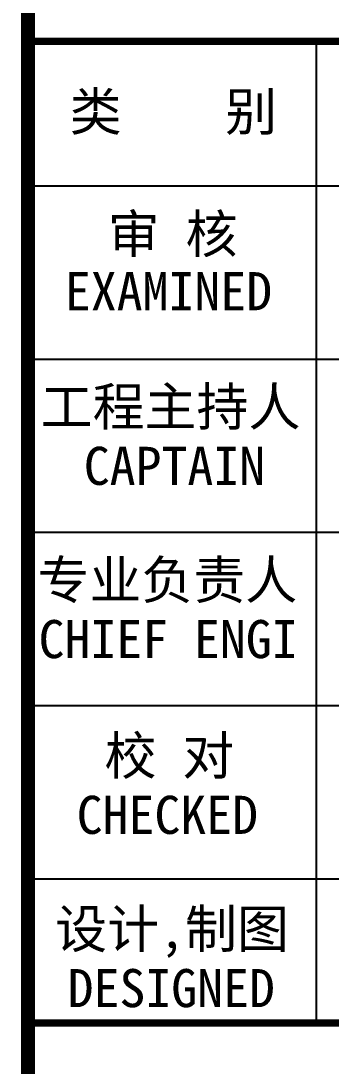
# Model space of a CAD drawing. Extents: x 32461 to 372567, y -698896 to 182569.
# Drawn here: x 148239 to 150595, y -462220 to -454288 of the extents above; entities that cross this region are included whole.
import ezdxf

# ---------------------------------------------------------------- set-up
doc = ezdxf.new("R2010")
doc.units = 0
doc.header["$LTSCALE"] = 1000
doc.header["$MEASUREMENT"] = 0
doc.layers.add('图框', color=4, linetype='CONTINUOUS')
doc.styles.add('STYLE-黑体', font='simhei.ttf')

msp = doc.modelspace()

# ---------------------------------------------------------------- linework, layer by layer
at = {"layer": '图框', "color": 0}
for p, q in [((148292.9, -455539.8), (154903.1, -455539.8)), ((148292.9, -455539.8), (154903.1, -455539.8)), ((148292.9, -456854.5), (154903.1, -456854.5)), ((148292.9, -458169.2), (154903.1, -458169.2)), ((148292.9, -459483.9), (154903.1, -459483.9)), ((148292.9, -460798.6), (154903.1, -460798.6))]:
    msp.add_line(p, q, dxfattribs=at)
at = {"layer": '图框', "color": 4, "const_width": 108.4}
msp.add_lwpolyline([(148292.9, -444817.6), (154903.1, -444817.6), (154903.1, -488817.6), (148292.9, -488817.6)], close=True, dxfattribs=at)
at = {"layer": '图框', "color": 0, "const_width": 55}
msp.add_lwpolyline([(148292.9, -454444.2), (154903.1, -454444.2), (154903.1, -465619.3), (148292.9, -465619.3)], close=True, dxfattribs=at)
at = {"layer": '图框', "color": 0}
for points in [[(150484.1, -455539.8), (150484.1, -454444.2)], [(150484.1, -461894.2), (150484.1, -455539.8)]]:
    msp.add_lwpolyline(points, dxfattribs=at)
at = {"layer": '图框', "color": 0, "const_width": 55}
msp.add_lwpolyline([(148292.9, -461894.2), (154903.1, -461894.2)], dxfattribs=at)

# ---------------------------------------------------------------- texts
at = {"layer": '图框', "color": 0, "style": 'STYLE-黑体'}
for s, p in [('类    别 ', (148608.9, -455120.8)), ('审 核', (148897.9, -456050)), ('EXAMINED ', (148572.7, -456484.4)), ('工程主持人', (148389, -457360.4)), ('CAPTAIN', (148716.2, -457809.6)), ('专业负责人', (148364.4, -458675.1)), ('CHIEF ENGI', (148372.9, -459124.3)), ('校 对', (148873.3, -460009)), ('CHECKED  ', (148662.3, -460458.2)), ('设计,制图', (148499.1, -461323.7)), ('DESIGNED ', (148593.6, -461773))]:
    msp.add_text(s, height=289.24, dxfattribs=at).set_placement(p)

doc.saveas('drawing.dxf')
